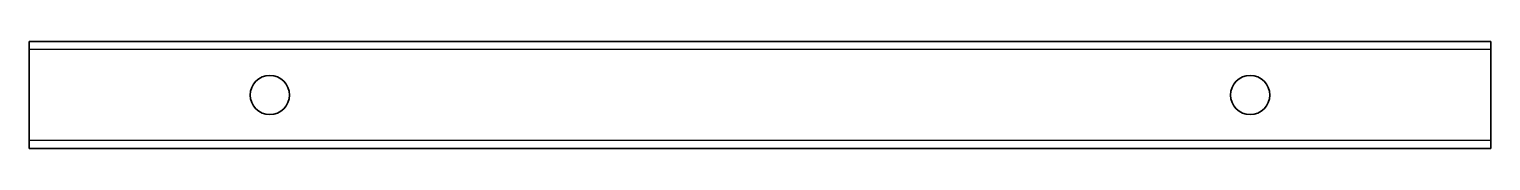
# Model space of a CAD drawing. Header units: inches. Extents: x 0 to 410, y 0 to 30.
import ezdxf

# ---------------------------------------------------------------- set-up
doc = ezdxf.new("R2010")
doc.units = ezdxf.units.IN
doc.header["$MEASUREMENT"] = 0
doc.layers.add('SIMUMAK Visible (ISO)', color=7, linetype='Continuous', lineweight=35)
doc.layers.add('SIMUMAK Visible Narrow (ISO)', color=7, linetype='Continuous', lineweight=25)

# ---------------------------------------------------------------- blocks, each defined once
blk = doc.blocks.new('DIN 30 x 30 x 1_5 00000041_Sheet_3_VIEW17')
at = {"layer": 'SIMUMAK Visible (ISO)'}
for p, q in [((-205, 12.75), (-205, 15)), ((205, 15), (-205, 15)), ((-205, 12.75), (-205, -12.75)), ((205, 12.75), (205, 15)), ((205, 12.75), (205, -12.75)), ((-205, -15), (-205, -12.75)), ((205, -15), (-205, -15)), ((205, -15), (205, -12.75))]:
    blk.add_line(p, q, dxfattribs=at)
for centre in [(-137.5, 0), (137.5, 0)]:
    blk.add_circle(centre, 5.5, dxfattribs=at)
at = {"layer": 'SIMUMAK Visible Narrow (ISO)'}
for p, q in [((205, 12.75), (-205, 12.75)), ((205, -12.75), (-205, -12.75))]:
    blk.add_line(p, q, dxfattribs=at)

msp = doc.modelspace()

# ---------------------------------------------------------------- block references
msp.add_blockref('DIN 30 x 30 x 1_5 00000041_Sheet_3_VIEW17', (205, 15))

doc.saveas('drawing.dxf')
